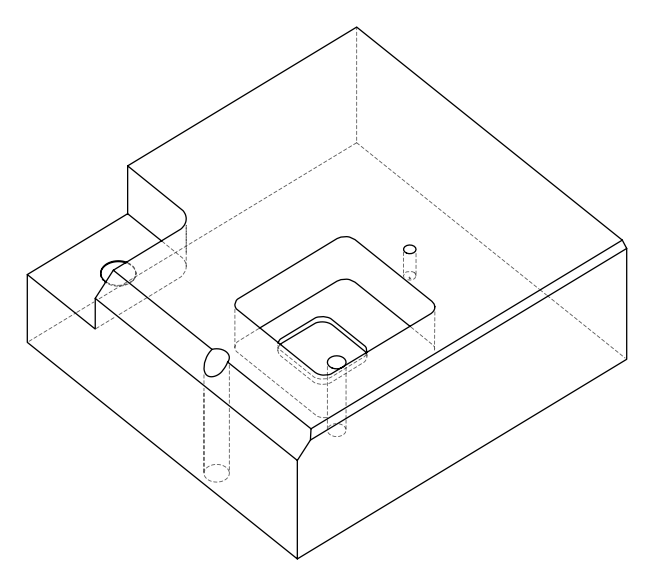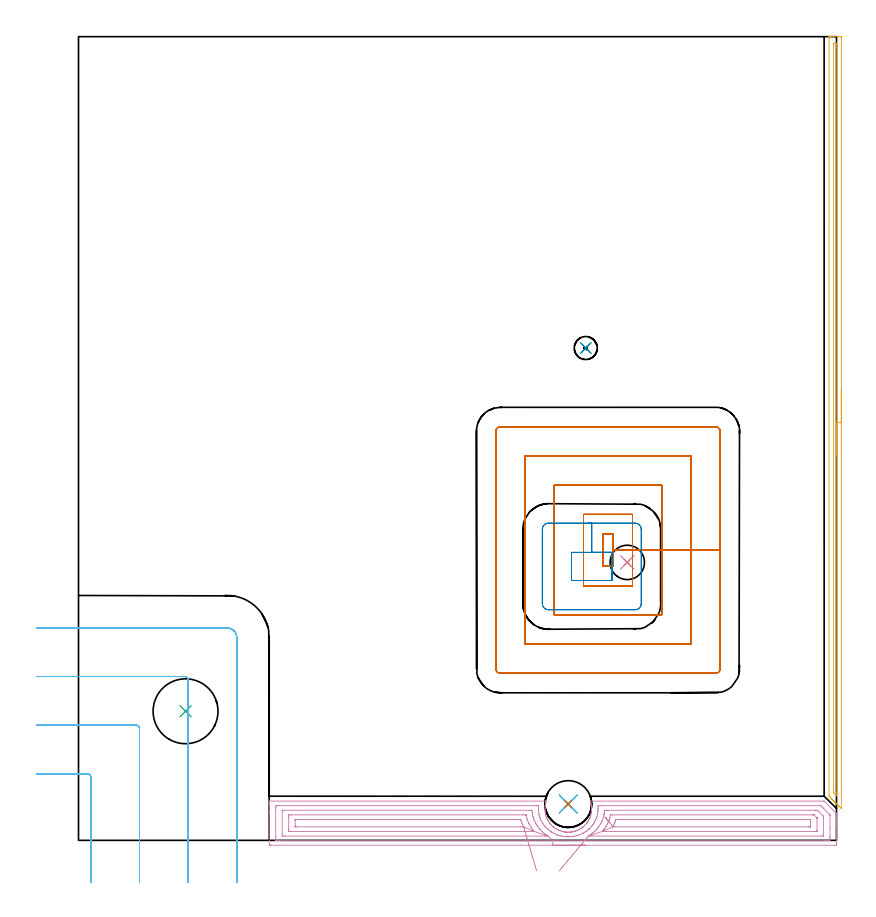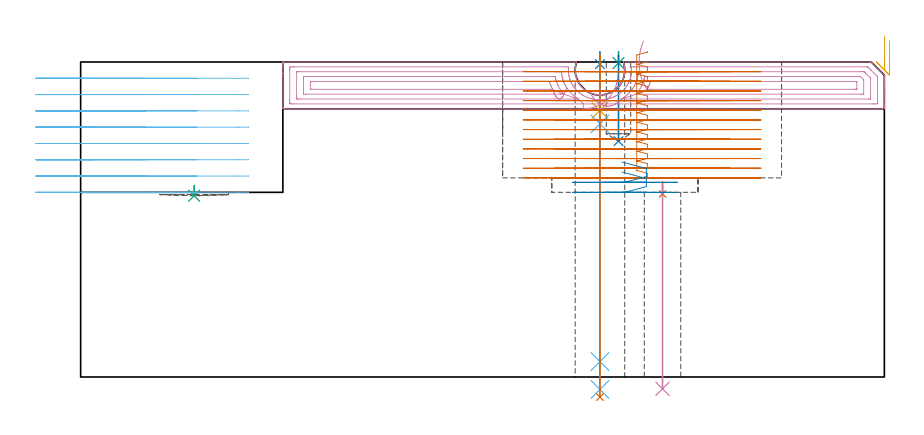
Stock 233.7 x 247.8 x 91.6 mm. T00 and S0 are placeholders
(PLAN: 14 operations, 9 tool changes, 40.3 min)
(1 SPOT_DRILL | STEP1HOLE | NXT0321_9005460120000 | 0.04 min | 4177 mm3)
(2 SPOT_DRILL_1 | STEP1HOLE_1 | NXT0321_9005460120000 | 0.03 min | 2 mm3)
(3 SPOT_DRILL_2 | STEP1POCKET | NXT0321_9005460120000 | 0.03 min | 0 mm3)
(4 DRILL_THROUGH_HOLE_INTO_CENTER | STEP1HOLE | NXT0301_077 | 0.25 min | 4796 mm3)
(5 DRILL_BLIND_HOLE_INTO_CENTER | STEP1HOLE_1 | UGT0301_209 | 0.07 min | 844 mm3)
(6 GUN_DRILL_THROUGH_HOLE | STEP1HOLE_1 | UGT0307_006 | 0.47 min | 5033 mm3)
(7 DRILL_TO_ENLARGE_THROUGH_HOLE | STEP1HOLE_1 | UGT0301_276 | 0.4 min | 9024 mm3)
(8 DRILL_BLIND_HOLE_INTO_CENTER_1 | STEP1POCKET | UGT0301_191 | 0.1 min | 850 mm3)
(9 INDEXABLE_INSERT_DRILL_BLIND_HOLE_FROM_SOLID | STEP1POCKET_1 | NXT0302_011 | 0.02 min | 12139 mm3)
(10 AREA_MILL | FG_CHAMFER_SURFACE | UGT0205_001 | 7.23 min | 16333 mm3)
(11 AREA_MILL_1 | FG_CHAMFER_SURFACE_1 | UGT0205_001 | 3.93 min | 1704 mm3)
(12 MILL_CORNER_NOTCH_RECTANGULAR | CORNER_NOTCH_RECTANGULAR | UGT0201_094 | Follow Part, ap 5, ae 75% | 6.86 min | 154343 mm3)
(13 MILL_RECTANGULAR_POCKET | POCKET_RECTANGULAR_STRAIGHT | NXT0201_011 | Follow Part, ap 3, ae 75% | 20 min | 235144 mm3)
(14 MILL_RECTANGULAR_POCKET_1 | POCKET_RECTANGULAR_STRAIGHT_1 | NXT0201_011 | Follow Part, ap 3, ae 75% | 0.85 min | 6248 mm3)
(TOOL NXT0321_9005460120000 | NC Spot Drill, 142deg, 12mm, Carbide, Uncoated | D12 PA142 FL30 Z2)
(TOOL NXT0301_077 | Carbide Drill 10.6mm [860.1-1060-053A1-MM 2214] | D10.6 PA140 FL71 Z2)
(TOOL UGT0301_209 | Twist Drill 9.4 mm | D9.4 PA118 FL78 Z2)
(TOOL UGT0307_006 | Gun Drill 9 mm | D9 PA130 FL24 Z1)
(TOOL UGT0301_276 | Twist Drill 14.4 mm | D14.4 PA118 FL114 Z2)
(TOOL UGT0301_191 | Twist Drill 7.1 mm | D7.1 PA118 FL66 Z2)
(TOOL NXT0302_011 | Index. Insert Drill 20mm [880-D2000L25-05] | D20 PA176 FL100 Z2)
(TOOL UGT0205_001 | Chamfer Mill 20 x 3 x 45 deg. | D20 FL50 Z2)
(TOOL UGT0201_094 | End mill 20 mm | D20 FL38 Z4)
(TOOL NXT0201_011 | ENDMILL 12mm [2P460-1200-NA 1630] | D12 FL38 Z6)
(OP 1 SPOT_DRILL)
G17 G21 G94 G90
T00 M6
G54
G17 G0 G90 X169.2 Y85.7 S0 M3
G43 Z101.6 H0
G94 G81 G98 Z53.235 F250. R56.7
G80
M5
M2
(OP 2 SPOT_DRILL_1)
G17 G21 G94 G90
T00 M6
G54
G17 G0 G90 X151. Y11.2 S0 M3
G43 Z101.6 H0
G94 G81 G98 Z90.98 F250. R94.6
G80
M5
M2
(OP 3 SPOT_DRILL_2)
G17 G21 G94 G90
T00 M6
G54
G17 G0 G90 X156.4 Y151.8 S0 M3
G43 Z101.6 H0
G94 G81 G98 Z91.294 F250. R94.6
G80
M5
M2
(OP 4 DRILL_THROUGH_HOLE_INTO_CENTER)
G17 G21 G94 G90
T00 M6
G54
G17 G0 G90 X169.2 Y85.7 S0 M3
G43 Z101.6 H1
G94 G73 G98 Z-3.429 F250. Q9.522 R55.7
G80
M5
M2
(OP 5 DRILL_BLIND_HOLE_INTO_CENTER)
G17 G21 G94 G90
T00 M6
G54
G17 G0 G90 X151. Y11.2 S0 M3
G43 Z101.6 H0
G94 G81 G98 Z77.5 F250. R93.6
G80
M5
M2
(OP 6 GUN_DRILL_THROUGH_HOLE)
G17 G21 G94 G90
T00 M6
G54
G17 G0 G90 X151. Y11.2 M8
G43 Z101.6 H0
Z89.384
S716 M3
G94 G1 Z73.605 F125. M26
G4 X.084
Z4.5 F250.
G4 X.084
Z-3.598 F125.
G4 X.084
M5
M9
G0 Z89.384
Z101.6
M2
(OP 7 DRILL_TO_ENLARGE_THROUGH_HOLE)
G17 G21 G94 G90
T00 M6
G54
G17 G0 G90 X151. Y11.2 S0 M3
G43 Z101.6 H0
G94 G73 G98 Z-5.826 F250. Q13.918 R93.6
G80
M5
M2
(OP 8 DRILL_BLIND_HOLE_INTO_CENTER_1)
G17 G21 G94 G90
T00 M6
G54
G17 G0 G90 X156.4 Y151.8 S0 M3
G43 Z101.6 H0
G94 G81 G98 Z68.6 F250. R93.6
G80
M5
M2
(OP 9 INDEXABLE_INSERT_DRILL_BLIND_HOLE_FROM_SOLID)
G17 G21 G94 G90
T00 M6
G54
G17 G0 G90 X33. Y39.8 S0 M3
G43 Z101.6 H1
G94 G81 G98 Z52.7 F250. R55.7
G80
M5
M2
(OP 10 AREA_MILL)
G17 G21 G94 G90
T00 M6
G54
G17 G0 G90 X156.25 Y-1.5 S1061 M3
G43 Z101.6 H0
Z88.
G94 G1 X156.212 Z87.128 F250.
X156.098 Z86.264
X155.909 Z85.412
X155.647 Z84.58
X155.313 Z83.774
X154.91 Z83.
X154.441 Z82.264
X153.91 Z81.572
X153.321 Z80.929
X152.678 Z80.34
X151.986 Z79.808
X151.25 Z79.34
X150.476 Z78.937
X149.67 Z78.603
X148.838 Z78.341
X147.986 Z78.152
X147.122 Z78.038
X146.25 Z78.
X59.384
X59.061 Y-1.496 Z78.002
X58.81 Y-1.491 Z78.006
X58.8 Y-1.236 Z78.261
Y7.97 Z87.464
Y8.583 Z88.08
Y8.86 Z88.357
Y10.64 Z90.135
Y11.194 Z90.693
Y11.53 Z91.029
Y11.745 Z91.244
X58.807 Y12.063 Z91.554
X58.81 Y12.097 Z91.588
X58.939 Y12.1 Z91.6
X144.023
X144.199 Y12.097 Z91.589
X144.183 Y12.01 Z91.51
X144.126 Y11.826 Z91.326
X143.974 Y11.226 Z90.726
X143.89 Y10.784 Z90.284
X143.837 Y10.341 Z89.841
X143.812 Y9.898 Z89.398
X143.813 Y9.456 Z88.956
X143.841 Y9.012 Z88.512
X143.897 Y8.57 Z88.07
X143.983 Y8.126 Z87.626
X144.02 Y7.984 Z87.484
X144.097 Y7.686 Z87.185
X144.243 Y7.241 Z86.739
X144.306 Y7.08 Z86.577
X144.413 Y6.801 Z86.299
X144.462 Y6.691 Z86.188
X144.663 Y6.3 Z85.799
X144.708 Y6.223 Z85.721
X144.774 Y6.107 Z85.606
X144.884 Y5.915 Z85.414
X145.112 Y5.57 Z85.069
X145.173 Y5.486 Z84.986
X145.356 Y5.234 Z84.733
X145.527 Y5.031 Z84.528
X145.879 Y4.654 Z84.152
X146.25 Y4.295 Z83.792
X146.425 Y4.145 Z83.644
X146.597 Y4.014 Z83.514
X146.778 Y3.877 Z83.376
X146.866 Y3.817 Z83.316
X147.144 Y3.626 Z83.124
X147.462 Y3.436 Z82.936
X147.614 Y3.353 Z82.853
X147.787 Y3.26 Z82.759
X148.038 Y3.144 Z82.64
X148.324 Y3.029 Z82.526
X148.482 Y2.967 Z82.461
X148.932 Y2.814 Z82.31
X149.378 Y2.697 Z82.191
X149.514 Y2.669 Z82.165
X149.703 Y2.629 Z82.128
X149.814 Y2.609 Z82.104
X149.826 Y2.606 Z82.102
X150.011 Y2.581 Z82.078
X150.259 Y2.549 Z82.043
X150.273 Y2.547 Z82.041
X150.434 Y2.537 Z82.029
X150.72 Y2.516 Z82.009
X150.876 Z82.006
X151.167 Y2.514 Z82.004
X151.217 Y2.517 Z82.006
X151.372 Y2.523 Z82.019
X151.454 Y2.527 Z82.024
X151.614 Y2.535 Z82.034
X151.747 Y2.551 Z82.049
X152.007 Y2.583 Z82.077
X152.041 Y2.586 Z82.083
X152.062 Y2.588 Z82.086
X152.173 Y2.608 Z82.106
X152.298 Y2.63 Z82.129
X152.508 Y2.669 Z82.165
X152.957 Y2.783 Z82.278
X153.245 Y2.872 Z82.371
X153.402 Y2.922 Z82.421
X153.823 Y3.087 Z82.585
X154.215 Y3.26 Z82.758
X154.268 Y3.288 Z82.785
X154.296 Y3.303 Z82.8
X154.748 Y3.566 Z83.064
X155.135 Y3.817 Z83.315
X155.19 Y3.853 Z83.352
X155.526 Y4.113 Z83.611
X155.568 Y4.145 Z83.643
X156.084 Y4.61 Z84.109
X156.308 Y4.855 Z84.352
X156.469 Y5.03 Z84.529
X156.685 Y5.3 Z84.796
X156.733 Y5.358 Z84.855
X156.793 Y5.439 Z84.938
X156.928 Y5.624 Z85.123
X156.979 Y5.694 Z85.191
X157.01 Y5.745 Z85.241
X157.09 Y5.87 Z85.37
X157.118 Y5.915 Z85.414
X157.189 Y6.042 Z85.541
X157.271 Y6.19 Z85.685
X157.363 Y6.354 Z85.851
X157.387 Y6.401 Z85.899
X157.582 Y6.801 Z86.298
X157.696 Y7.08 Z86.576
X157.736 Y7.179 Z86.676
X157.832 Y7.446 Z86.946
X157.873 Y7.56 Z87.06
X157.908 Y7.685 Z87.185
X158.017 Y8.126 Z87.626
X158.103 Y8.57 Z88.07
X158.159 Y9.012 Z88.512
X158.187 Y9.456 Z88.956
X158.188 Y9.898 Z89.398
X158.163 Y10.341 Z89.841
X158.11 Y10.784 Z90.284
X158.032 Y11.226 Z90.726
X157.981 Y11.447 Z90.947
X157.922 Y11.669 Z91.169
X157.857 Y11.89 Z91.39
X157.832 Y11.967 Z91.467
X157.809 Y12.04 Z91.54
X157.799 Y12.091 Z91.587
Y12.095 Z91.591
X157.832 Y12.1 Z91.6
X229.552
X229.895 Y12.098 Z91.587
X230.142 Y11.858 Z91.358
X233.413 Y8.587 Z88.086
X233.584 Y8.415 Z87.912
X233.69 Y8.306 Z87.802
X233.7 Y7.984 Z87.484
Y7.08 Z86.579
Y6.744 Z86.243
Y6.19 Z85.686
Y5.913 Z85.41
Y5.3 Z84.797
Y5.023 Z84.52
Y4.41 Z83.904
Y-0.623 Z78.874
X233.698 Y-0.93 Z78.567
X233.693 Y-1.491 Z78.006
X233.68 Y-1.493 Z78.004
X233.116 Y-1.5 Z78.
X146.25
Y-0.086 Z79.414
X62.057
X61.209 Y-0.082 Z79.418
X61.166 Y-0.079 Z79.421
X60.81 Y-0.04 Z79.46
X60.803 Y0.323 Z79.823
X60.801 Y0.85 Z80.35
X60.8 Y1.216 Z80.716
X60.801 Y9.75 Z89.25
X60.802 Y10.113 Z89.613
X60.81 Y10.64 Z90.14
X61.126 Y10.68 Z90.18
X61.166 Y10.682 Z90.182
X62.011 Y10.686 Z90.186
X62.057
X140.459
X141.306 Y10.683 Z90.183
X141.35 Y10.681 Z90.181
X141.856 Y10.64 Z90.14
X141.832 Y10.158 Z89.658
X141.822 Y9.75 Z89.25
X141.833 Y9.268 Z88.768
X141.862 Y8.86 Z88.36
X141.945 Y8.265 Z87.765
X142.005 Y7.97 Z87.47
X142.241 Y7.086 Z86.586
X142.244 Y7.077 Z86.577
X142.452 Y6.536 Z86.036
X142.601 Y6.19 Z85.69
X143.009 Y5.422 Z84.922
X143.086 Y5.3 Z84.8
X143.132 Y5.228 Z84.728
X143.473 Y4.746 Z84.246
X143.733 Y4.41 Z83.91
X144.023 Y4.087 Z83.587
X144.584 Y3.52 Z83.02
X144.914 Y3.229 Z82.729
X145.255 Y2.968 Z82.468
X145.724 Y2.63 Z82.13
X145.772 Y2.598 Z82.098
X145.805 Y2.576 Z82.076
X145.941 Y2.493 Z81.993
X146.695 Y2.083 Z81.583
X146.834 Y2.018 Z81.518
X147.485 Y1.74 Z81.24
X147.586 Y1.702 Z81.202
X147.647 Y1.68 Z81.18
X148.15 Y1.518 Z81.018
X148.477 Y1.43 Z80.93
X148.888 Y1.33 Z80.83
X149.368 Y1.235 Z80.735
X149.548 Y1.209 Z80.709
X150.114 Y1.141 Z80.641
X150.259 Y1.129 Z80.629
X150.579 Y1.109 Z80.609
X150.897 Y1.103 Z80.603
X151.15 Y1.102 Z80.602
X151.76 Y1.131 Z80.631
X152.041 Y1.158 Z80.658
X152.558 Y1.224 Z80.724
X152.932 Y1.291 Z80.791
X153.507 Y1.425 Z80.925
X153.823 Y1.512 Z81.012
X153.996 Y1.567 Z81.067
X154.509 Y1.74 Z81.24
X154.714 Y1.818 Z81.318
X154.846 Y1.873 Z81.373
X155.327 Y2.093 Z81.593
X155.605 Y2.24 Z81.74
X155.851 Y2.384 Z81.884
X156.259 Y2.63 Z82.13
X156.403 Y2.723 Z82.223
X156.496 Y2.786 Z82.286
X156.915 Y3.101 Z82.601
X157.081 Y3.23 Z82.73
X157.387 Y3.492 Z82.992
X157.401 Y3.506 Z83.006
X157.417 Y3.52 Z83.02
X157.714 Y3.802 Z83.302
X157.85 Y3.948 Z83.448
X158.272 Y4.41 Z83.91
X158.278 Y4.417 Z83.917
X158.656 Y4.922 Z84.422
X158.909 Y5.3 Z84.8
X159.007 Y5.461 Z84.961
X159.169 Y5.739 Z85.239
X159.32 Y6.039 Z85.539
X159.39 Y6.19 Z85.69
X159.594 Y6.655 Z86.155
X159.754 Y7.08 Z86.58
X159.831 Y7.308 Z86.808
X160.002 Y7.97 Z87.47
X160.013 Y8.016 Z87.516
X160.059 Y8.25 Z87.75
X160.135 Y8.785 Z88.285
X160.141 Y8.86 Z88.36
X160.181 Y9.628 Z89.128
X160.179 Y9.75 Z89.25
X160.146 Y10.554 Z90.054
X160.144 Y10.64 Z90.14
X160.907 Y10.683 Z90.183
X160.95 Y10.684 Z90.184
X161.795 Y10.686 Z90.186
X228.707 Y10.685 Z90.185
X228.799 Y10.682 Z90.182
X228.856 Y10.679 Z90.179
X228.874 Y10.667 Z90.167
X228.906 Y10.64 Z90.14
X229.552 Y9.998 Z89.498
X229.801 Y9.75 Z89.25
X230.691 Y8.86 Z88.36
X231.334 Y8.215 Z87.715
X231.574 Y7.97 Z87.47
X231.654 Y7.884 Z87.384
X231.69 Y7.831 Z87.331
X231.693 Y7.787 Z87.287
X231.698 Y7.606 Z87.106
X231.7 Y4.044 Z83.544
Y1.375 Z80.875
X231.699 Y0.85 Z80.35
X231.698 Y0.487 Z79.987
X231.69 Y-0.04 Z79.46
X231.374 Y-0.08 Z79.42
X231.334 Y-0.082 Z79.418
X230.489 Y-0.086 Z79.414
X230.443
X146.25
X144.752 Y1.335 Z80.835
X144.592 Y1.331 Z80.831
X144.503 Y1.33 Z80.83
X144.023 Y1.329 Z80.829
X143.544 Y1.328 Z80.828
X63.839 Y1.329 Z80.829
X63.359 Y1.33 Z80.83
X62.948 Y1.333 Z80.833
X62.82 Y1.335 Z80.835
X62.808 Y1.593 Z81.093
X62.803 Y1.74 Z81.24
X62.8 Y1.887 Z81.387
X62.801 Y9.007 Z88.507
X62.804 Y9.155 Z88.655
X62.81 Y9.252 Z88.752
X62.815 Y9.266 Z88.766
X62.821 Y9.268 Z88.768
X62.845 Y9.27 Z88.77
X62.948 Y9.271 Z88.771
X63.427
X139.156
X139.568 Y9.269 Z88.769
X139.705 Y9.268 Z88.768
X139.806 Y9.265 Z88.765
X139.894 Y8.534 Z88.034
X139.986 Y7.97 Z87.47
X140.03 Y7.745 Z87.245
X140.108 Y7.43 Z86.93
X140.21 Y7.08 Z86.58
X140.269 Y6.882 Z86.382
X140.459 Y6.311 Z85.811
X140.505 Y6.19 Z85.69
X140.534 Y6.115 Z85.615
X140.785 Y5.589 Z85.089
X140.94 Y5.3 Z84.8
X141.086 Y5.036 Z84.536
X141.35 Y4.59 Z84.09
X141.473 Y4.41 Z83.91
X141.759 Y4.002 Z83.502
X142.16 Y3.52 Z83.02
X142.241 Y3.428 Z82.928
X143.03 Y2.63 Z82.13
X143.132 Y2.537 Z82.037
X143.691 Y2.071 Z81.571
X144.023 Y1.833 Z81.333
X144.156 Y1.74 Z81.24
X144.752 Y1.335 Z80.835
X140.459 Y2.75 Z82.25
X140.342 Y2.747 Z82.247
X139.568 Y2.743 Z82.243
X139.455
X65.507 Y2.744 Z82.244
X64.835 Y2.75 Z82.25
X64.81 Y2.758 Z82.258
X64.806 Y2.8 Z82.3
X64.803 Y2.893 Z82.393
X64.8 Y3.52 Z83.02
Y7.08 Z86.58
X64.801 Y7.49 Z86.99
X64.803 Y7.695 Z87.195
X64.807 Y7.797 Z87.297
X64.81 Y7.843 Z87.343
X64.848 Y7.851 Z87.351
X65.621 Y7.857 Z87.357
X65.734
X137.008
X137.786 Y7.855 Z87.355
X137.903 Y7.854 Z87.354
X137.961 Y7.85 Z87.35
X137.978 Y7.827 Z87.327
X137.984 Y7.816 Z87.316
X138. Y7.757 Z87.257
X138.176 Y7.08 Z86.58
X138.323 Y6.543 Z86.043
X138.451 Y6.19 Z85.69
X138.677 Y5.584 Z85.084
X138.809 Y5.3 Z84.8
X138.927 Y5.05 Z84.55
X139.289 Y4.41 Z83.91
X139.568 Y3.954 Z83.454
X139.873 Y3.52 Z83.02
X140.105 Y3.212 Z82.712
X140.459 Y2.764 Z82.264
Y2.75 Z82.25
X137.252 Y4.163 Z83.663
X137.232 Y4.162 Z83.662
X137.147 Y4.159 Z83.659
X136.895 Y4.157 Z83.657
X136.258
X67.149
X66.98 Y4.159 Z83.659
X66.846 Y4.162 Z83.662
X66.811 Y4.164 Z83.664
X66.808 Y4.176 Z83.676
X66.805 Y4.21 Z83.71
X66.802 Y4.41 Z83.91
X66.8 Y6.19 Z85.69
X66.801 Y6.34 Z85.84
X66.803 Y6.416 Z85.916
X66.806 Y6.433 Z85.933
X66.809 Y6.436 Z85.936
X66.824 Y6.439 Z85.939
X66.896 Y6.441 Z85.941
X67.149 Y6.443 Z85.943
X67.403
X135.367
X136.004 Y6.441 Z85.941
X136.257 Y6.438 Z85.938
X136.286 Y6.436 Z85.936
X136.301 Y6.424 Z85.924
X136.318 Y6.38 Z85.88
X136.346 Y6.304 Z85.804
X136.386 Y6.19 Z85.69
X136.599 Y5.596 Z85.096
X136.721 Y5.3 Z84.8
X136.895 Y4.887 Z84.387
X137.136 Y4.41 Z83.91
X137.217 Y4.246 Z83.746
X137.246 Y4.184 Z83.684
X137.252 Y4.163 Z83.663
X137.437 Y3.534 Z83.087
X137.635 Y2.86 Z82.57
X137.845 Y2.145 Z82.117
X138.065 Y1.395 Z81.73
X138.294 Y0.615 Z81.413
X138.53 Y-0.189 Z81.168
X138.772 Y-1.009 Z80.997
X139.016 Y-1.841 Z80.901
X139.262 Y-2.678 Z80.881
X139.507 Y-3.513 Z80.937
X139.75 Y-4.341 Z81.069
X139.989 Y-5.154 Z81.275
X140.222 Y-5.947 Z81.555
X140.447 Y-6.713 Z81.905
X140.663 Y-7.448 Z82.324
X140.868 Y-8.144 Z82.808
X141.06 Y-8.797 Z83.353
X141.238 Y-9.403 Z83.956
G0 X148.215 Y-9.424 Z82.679
G1 X148.575 Y-8.994 Z82.011
X148.971 Y-8.521 Z81.394
X149.399 Y-8.008 Z80.833
X149.858 Y-7.46 Z80.332
X150.342 Y-6.881 Z79.896
X150.85 Y-6.274 Z79.527
X151.376 Y-5.645 Z79.229
X151.916 Y-4.999 Z79.003
X152.467 Y-4.34 Z78.851
X153.025 Y-3.673 Z78.775
X153.584 Y-3.004
X154.142 Y-2.338 Z78.851
X154.693 Y-1.678 Z79.002
X155.234 Y-1.032 Z79.228
X155.76 Y-0.403 Z79.526
X156.267 Y0.203 Z79.895
X156.752 Y0.783 Z80.331
X157.21 Y1.331 Z80.831
X157.213 Y1.335 Z80.835
X157.246 Y1.357 Z80.857
X157.329 Y1.41 Z80.91
X157.387 Y1.446 Z80.946
X157.566 Y1.561 Z81.061
X157.838 Y1.74 Z81.24
X158.095 Y1.923 Z81.423
X158.278 Y2.057 Z81.557
X158.599 Y2.309 Z81.809
X158.968 Y2.63 Z82.13
X159.074 Y2.725 Z82.225
X159.169 Y2.814 Z82.314
X159.52 Y3.17 Z82.67
X159.838 Y3.52 Z83.02
X159.942 Y3.638 Z83.138
X160.059 Y3.779 Z83.279
X160.33 Y4.14 Z83.64
X160.525 Y4.41 Z83.91
X160.696 Y4.664 Z84.164
X160.95 Y5.079 Z84.579
X161.029 Y5.222 Z84.722
X161.069 Y5.3 Z84.8
X161.321 Y5.819 Z85.319
X161.485 Y6.19 Z85.69
X161.804 Y7.043 Z86.543
X161.841 Y7.187 Z86.687
X161.99 Y7.822 Z87.322
X162.019 Y7.97 Z87.47
X162.056 Y8.184 Z87.684
X162.139 Y8.86 Z88.36
X162.174 Y9.143 Z88.643
X162.192 Y9.265 Z88.765
X162.324 Y9.267 Z88.767
X162.732 Y9.27 Z88.77
X163.211 Y9.271 Z88.771
X226.879
X227.36 Y9.27 Z88.77
X227.77 Y9.266 Z88.766
X227.824 Y9.264 Z88.764
X227.883 Y9.21 Z88.71
X228.003 Y9.094 Z88.594
X228.24 Y8.86 Z88.36
X229.552 Y7.547 Z87.047
X229.663 Y7.429 Z86.929
X229.689 Y7.4 Z86.9
X229.694 Y7.326 Z86.826
X229.697 Y7.228 Z86.728
X229.699 Y7.08 Z86.58
X229.7 Y6.932 Z86.432
Y1.593 Z81.093
X229.696 Y1.445 Z80.945
X229.69 Y1.347 Z80.847
X229.685 Y1.334 Z80.834
X229.679 Y1.332 Z80.832
X229.655 Y1.33 Z80.83
X229.552 Y1.329 Z80.829
X229.073 Y1.328 Z80.828
X157.291 Y1.329 Z80.829
X157.232
X157.211 Y1.331 Z80.831
X157.21
X161.534 Y2.753 Z82.253
X161.543 Y2.766 Z82.266
X161.615 Y2.856 Z82.356
X161.737 Y3.004 Z82.504
X161.841 Y3.133 Z82.633
X162.008 Y3.353 Z82.853
X162.13 Y3.52 Z83.02
X162.379 Y3.873 Z83.373
X162.724 Y4.41 Z83.91
X162.732 Y4.424 Z83.924
X163.033 Y4.999 Z84.499
X163.183 Y5.3 Z84.8
X163.32 Y5.602 Z85.102
X163.558 Y6.19 Z85.69
X163.576 Y6.237 Z85.737
X163.623 Y6.365 Z85.865
X163.793 Y6.91 Z86.41
X163.839 Y7.08 Z86.58
X163.974 Y7.619 Z87.119
X164.011 Y7.76 Z87.26
X164.036 Y7.85 Z87.35
X164.627 Y7.857 Z87.357
X226.101
X226.49 Y7.855 Z87.355
X226.684 Y7.853 Z87.353
X226.777 Y7.85 Z87.35
X226.879 Y7.761 Z87.261
X227.567 Y7.08 Z86.58
X227.664 Y6.978 Z86.478
X227.69 Y6.949 Z86.449
X227.693 Y6.926 Z86.426
X227.697 Y6.875 Z86.375
X227.699 Y6.67 Z86.17
Y3.11 Z82.61
X227.697 Y2.905 Z82.405
X227.693 Y2.803 Z82.303
X227.69 Y2.757 Z82.257
X227.652 Y2.749 Z82.249
X226.879 Y2.743 Z82.243
X226.766
X161.841
X161.727 Y2.745 Z82.245
X161.58 Y2.75 Z82.25
X161.534 Y2.753 Z82.253
X164.75 Y4.175 Z83.675
X165.041 Y4.773 Z84.273
X165.281 Y5.3 Z84.8
X165.319 Y5.386 Z84.886
X165.405 Y5.603 Z85.103
X165.563 Y6.032 Z85.532
X165.69 Y6.392 Z85.892
X165.703 Y6.422 Z85.922
X165.71 Y6.434 Z85.934
X165.74 Y6.436 Z85.936
X165.874 Y6.44 Z85.94
X166.043 Y6.442 Z85.942
X225.351 Y6.443 Z85.943
X225.52 Y6.441 Z85.941
X225.654 Y6.438 Z85.938
X225.689 Y6.436 Z85.936
X225.692 Y6.424 Z85.924
X225.695 Y6.39 Z85.89
X225.698 Y6.19 Z85.69
X225.7 Y4.41 Z83.91
X225.699 Y4.26 Z83.76
X225.697 Y4.184 Z83.684
X225.694 Y4.167 Z83.667
X225.691 Y4.164 Z83.664
X225.676 Y4.161 Z83.661
X225.604 Y4.159 Z83.659
X225.351 Y4.157 Z83.657
X225.097
X165.405
X164.764 Y4.161 Z83.661
X164.759 Y4.163 Z83.663
X164.75 Y4.175 Z83.675
X164.341 Y4.695 Z84.243
X163.964 Y5.174 Z84.867
X163.623 Y5.609 Z85.542
X163.318 Y5.995 Z86.263
X163.054 Y6.331 Z87.023
X162.832 Y6.614 Z87.818
X162.654 Y6.841 Z88.641
X162.52 Y7.011 Z89.487
X162.433 Y7.122 Z90.347
X162.392 Y7.173 Z91.217
X162.399 Y7.165 Z92.09
X162.452 Y7.098 Z92.958
X162.552 Y6.971 Z93.815
X162.698 Y6.785 Z94.655
X162.888 Y6.543 Z95.471
X163.121 Y6.246 Z96.257
X163.396 Y5.896 Z97.008
X163.711 Y5.496 Z97.716
G0 Z101.6
M5
M2
(OP 11 AREA_MILL_1)
G17 G21 G94 G90
T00 M6
G54
G17 G0 G90 X235.2 Y138.8 S1061 M3
G43 Z101.6 H0
Z97.8
G94 G1 Y138.762 Z96.929 F250.
Y138.648 Z96.064
Y138.459 Z95.212
Y138.197 Z94.38
Y137.863 Z93.574
Y137.46 Z92.8
Y136.992 Z92.064
Y136.461 Z91.372
Y135.871 Z90.729
Y135.228 Z90.14
Y134.536 Z89.609
Y133.8 Z89.14
Y133.026 Z88.737
Y132.22 Z88.403
Y131.388 Z88.141
Y130.537 Z87.952
Y129.672 Z87.838
Y128.8 Z87.8
Y10.041
X235.194 Y9.824 Z87.804
X235.193 Y9.818 Z87.805
X235.175 Y9.824 Z87.823
X234.793 Y10.207 Z88.207
X234.634 Y10.364 Z88.362
X234.58 Y10.419 Z88.419
X234.393 Y10.607 Z88.606
X234.338 Y10.661 Z88.659
X234.282 Y10.717 Z88.717
X234.098 Y10.902 Z88.901
X234.041 Y10.957 Z88.955
X233.985 Y11.015 Z89.014
X233.802 Y11.197 Z89.197
X233.745 Y11.254 Z89.252
X233.687 Y11.313 Z89.312
X233.507 Y11.492 Z89.492
X233.448 Y11.55 Z89.548
X233.389 Y11.611 Z89.61
X233.212 Y11.788 Z89.787
X233.152 Y11.847 Z89.845
X233.091 Y11.908 Z89.908
X232.917 Y12.083 Z90.082
X232.855 Y12.143 Z90.141
X232.793 Y12.206 Z90.206
X232.621 Y12.378 Z90.378
X232.559 Y12.44 Z90.438
X232.495 Y12.504 Z90.504
X232.326 Y12.674 Z90.673
X232.262 Y12.736 Z90.734
X232.198 Y12.802 Z90.801
X232.031 Y12.969 Z90.968
X231.966 Y13.033 Z91.031
X231.506 Y13.494 Z91.491
X231.406 Y13.597 Z91.591
X231.4 Y13.993 Z91.6
Y247.627
X231.403 Y247.79 Z91.588
X231.445 Y247.793 Z91.547
X231.837 Y247.8 Z91.163
X232.168 Z90.832
X232.855 Z90.14
X234.088 Z88.909
X234.634 Y247.797 Z88.36
X235.191 Y247.792 Z87.805
X235.193 Y247.742 Z87.803
X235.199 Y247.181 Z87.801
X235.2 Y246.613 Z87.8
Y128.8
X233.786 Z89.214
Y14.846
X233.782 Y13.993 Z89.218
X233.78 Y13.958 Z89.221
X233.745 Y13.717 Z89.255
X233.463 Y13.993 Z89.537
X232.855 Y14.607 Z90.145
X232.82 Y14.887 Z90.18
X232.818 Y14.924 Z90.182
X232.814 Y15.78 Z90.186
Y15.821
Y244.542
X232.817 Y245.394 Z90.183
X232.819 Y245.431 Z90.181
X232.855 Y245.79 Z90.145
X233.346 Y245.795 Z89.654
X233.745 Y245.79 Z89.255
X233.781 Y245.394 Z89.219
X233.783 Y245.355 Z89.217
X233.786 Y244.5 Z89.214
Y128.8
Y127.929 Z89.252
Y127.064 Z89.366
Y126.212 Z89.555
Y125.38 Z89.817
Y124.574 Z90.151
Y123.8 Z90.554
Y123.064 Z91.023
Y122.372 Z91.554
Y121.729 Z92.143
Y121.14 Z92.786
Y120.609 Z93.479
Y120.14 Z94.214
Y119.737 Z94.988
Y119.403 Z95.794
Y119.141 Z96.626
Y118.952 Z97.478
Y118.838 Z98.343
Y118.8 Z99.214
G0 Z101.6
M5
M2
(OP 12 MILL_CORNER_NOTCH_RECTANGULAR)
G17 G21 G94 G90
T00 M6
G54
G17 G0 G90 X3.8 Y-13. S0 M3
G43 Z101.6 H0
Z86.862
G94 G1 Y-10. F250.
Y19.505 F500.
G3 X2.805 Y20.5 R1.
G1 X-10.
X-13. F250.
G0 Z101.6
X18.8 Y-13.
Z86.862
G1 Y-10.
Y34.504 F500.
G3 X17.804 Y35.5 R1.
G1 X-10.
X-13. F250.
G0 Z101.6
X33.8 Y-13.
Z86.862
G1 Y-10.
Y49.504 F500.
G3 X32.804 Y50.5 R1.
G1 X-10.
X-13. F250.
G0 Z101.6
X48.8 Y-13.
Z86.862
G1 Y-10.
Y62.5 F500.
G3 X45.8 Y65.5 R3.
G1 X-10.
X-13. F250.
G0 Z101.6
X3.8 Y-13.
Z82.125
G1 Y-10.
Y19.505 F500.
G3 X2.805 Y20.5 R1.
G1 X-10.
X-13. F250.
G0 Z101.6
X18.8 Y-13.
Z82.125
G1 Y-10.
Y34.504 F500.
G3 X17.804 Y35.5 R1.
G1 X-10.
X-13. F250.
G0 Z101.6
X33.8 Y-13.
Z82.125
G1 Y-10.
Y49.504 F500.
G3 X32.804 Y50.5 R1.
G1 X-10.
X-13. F250.
G0 Z101.6
X48.8 Y-13.
Z82.125
G1 Y-10.
Y62.5 F500.
G3 X45.8 Y65.5 R3.
G1 X-10.
X-13. F250.
G0 Z101.6
X3.8 Y-13.
Z77.387
G1 Y-10.
Y19.505 F500.
G3 X2.805 Y20.5 R1.
G1 X-10.
X-13. F250.
G0 Z101.6
X18.8 Y-13.
Z77.387
G1 Y-10.
Y34.504 F500.
G3 X17.804 Y35.5 R1.
G1 X-10.
X-13. F250.
G0 Z101.6
X33.8 Y-13.
Z77.387
G1 Y-10.
Y49.504 F500.
G3 X32.804 Y50.5 R1.
G1 X-10.
X-13. F250.
G0 Z101.6
X48.8 Y-13.
Z77.387
G1 Y-10.
Y62.5 F500.
G3 X45.8 Y65.5 R3.
G1 X-10.
X-13. F250.
G0 Z101.6
X3.8 Y-13.
Z72.65
G1 Y-10.
Y19.505 F500.
G3 X2.805 Y20.5 R1.
G1 X-10.
X-13. F250.
G0 Z101.6
X18.8 Y-13.
Z72.65
G1 Y-10.
Y34.504 F500.
G3 X17.804 Y35.5 R1.
G1 X-10.
X-13. F250.
G0 Z101.6
X33.8 Y-13.
Z72.65
G1 Y-10.
Y49.504 F500.
G3 X32.804 Y50.5 R1.
G1 X-10.
X-13. F250.
G0 Z101.6
X48.8 Y-13.
Z72.65
G1 Y-10.
Y62.5 F500.
G3 X45.8 Y65.5 R3.
G1 X-10.
X-13. F250.
G0 Z101.6
X3.8 Y-13.
Z67.912
G1 Y-10.
Y19.505 F500.
G3 X2.805 Y20.5 R1.
G1 X-10.
X-13. F250.
G0 Z101.6
X18.8 Y-13.
Z67.912
G1 Y-10.
Y34.504 F500.
G3 X17.804 Y35.5 R1.
G1 X-10.
X-13. F250.
G0 Z101.6
X33.8 Y-13.
Z67.912
G1 Y-10.
Y49.504 F500.
G3 X32.804 Y50.5 R1.
G1 X-10.
X-13. F250.
G0 Z101.6
X48.8 Y-13.
Z67.912
G1 Y-10.
Y62.5 F500.
G3 X45.8 Y65.5 R3.
G1 X-10.
X-13. F250.
G0 Z101.6
X3.8 Y-13.
Z63.175
G1 Y-10.
Y19.505 F500.
G3 X2.805 Y20.5 R1.
G1 X-10.
X-13. F250.
G0 Z101.6
X18.8 Y-13.
Z63.175
G1 Y-10.
Y34.504 F500.
G3 X17.804 Y35.5 R1.
G1 X-10.
X-13. F250.
G0 Z101.6
X33.8 Y-13.
Z63.175
G1 Y-10.
Y49.504 F500.
G3 X32.804 Y50.5 R1.
G1 X-10.
X-13. F250.
G0 Z101.6
X48.8 Y-13.
Z63.175
G1 Y-10.
Y62.5 F500.
G3 X45.8 Y65.5 R3.
G1 X-10.
X-13. F250.
G0 Z101.6
X3.8 Y-13.
Z58.437
G1 Y-10.
Y19.505 F500.
G3 X2.805 Y20.5 R1.
G1 X-10.
X-13. F250.
G0 Z101.6
X18.8 Y-13.
Z58.437
G1 Y-10.
Y34.504 F500.
G3 X17.804 Y35.5 R1.
G1 X-10.
X-13. F250.
G0 Z101.6
X33.8 Y-13.
Z58.437
G1 Y-10.
Y49.504 F500.
G3 X32.804 Y50.5 R1.
G1 X-10.
X-13. F250.
G0 Z101.6
X48.8 Y-13.
Z58.437
G1 Y-10.
Y62.5 F500.
G3 X45.8 Y65.5 R3.
G1 X-10.
X-13. F250.
G0 Z101.6
X3.8 Y-13.
Z53.7
G1 Y-10.
Y19.505 F500.
G3 X2.805 Y20.5 R1.
G1 X-10.
X-13. F250.
G0 Z101.6
X18.8 Y-13.
Z53.7
G1 Y-10.
Y34.504 F500.
G3 X17.804 Y35.5 R1.
G1 X-10.
X-13. F250.
G0 Z101.6
X33.8 Y-13.
Z53.7
G1 Y-10.
Y49.504 F500.
G3 X32.804 Y50.5 R1.
G1 X-10.
X-13. F250.
G0 Z101.6
X48.8 Y-13.
Z53.7
G1 Y-10.
Y62.5 F500.
G3 X45.8 Y65.5 R3.
G1 X-10.
X-13. F250.
G0 Z101.6
M5
M2
(OP 13 MILL_RECTANGULAR_POCKET)
G17 G21 G94 G90
T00 M6
G54
G17 G0 G90 X164.8 Y94.023 S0 M3
G43 Z101.6 H1
Z94.6
G94 G1 Y94.5 Z94.472 F250.
X161.7 Z93.641
Y84.5 Z90.962
X164.8 Z90.131
Y89.5 Z88.792
Y94.5 F500.
X161.7
Y84.5
X164.8
Y89.5
X170.8
Y100.5
X155.7
Y78.5
X170.8
Y89.5
X179.8
Y109.5
X146.7
Y69.5
X179.8
Y89.5
X188.8
Y118.5
X137.7
Y60.5
X188.8
Y89.5
X197.8
Y126.1
G3 X196.4 Y127.5 R1.4
G1 X130.1
G3 X128.7 Y126.1 R1.4
G1 Y52.9
G3 X130.1 Y51.5 R1.4
G1 X196.4
G3 X197.8 Y52.9 R1.4
G1 Y89.5
Y90.5
G0 X164.8 Y94.023 Z91.792
G1 Y94.5 Z91.664 F250.
X161.7 Z90.833
Y84.5 Z88.154
X164.8 Z87.323
Y89.5 Z85.983
Y94.5 F500.
X161.7
Y84.5
X164.8
Y89.5
X170.8
Y100.5
X155.7
Y78.5
X170.8
Y89.5
X179.8
Y109.5
X146.7
Y69.5
X179.8
Y89.5
X188.8
Y118.5
X137.7
Y60.5
X188.8
Y89.5
X197.8
Y126.1
G3 X196.4 Y127.5 R1.4
G1 X130.1
G3 X128.7 Y126.1 R1.4
G1 Y52.9
G3 X130.1 Y51.5 R1.4
G1 X196.4
G3 X197.8 Y52.9 R1.4
G1 Y89.5
Y90.5
G0 X164.8 Y94.023 Z88.983
G1 Y94.5 Z88.855 F250.
X161.7 Z88.025
Y84.5 Z85.345
X164.8 Z84.515
Y89.5 Z83.175
Y94.5 F500.
X161.7
Y84.5
X164.8
Y89.5
X170.8
Y100.5
X155.7
Y78.5
X170.8
Y89.5
X179.8
Y109.5
X146.7
Y69.5
X179.8
Y89.5
X188.8
Y118.5
X137.7
Y60.5
X188.8
Y89.5
X197.8
Y126.1
G3 X196.4 Y127.5 R1.4
G1 X130.1
G3 X128.7 Y126.1 R1.4
G1 Y52.9
G3 X130.1 Y51.5 R1.4
G1 X196.4
G3 X197.8 Y52.9 R1.4
G1 Y89.5
Y90.5
G0 X164.8 Y94.023 Z86.175
G1 Y94.5 Z86.047 F250.
X161.7 Z85.216
Y84.5 Z82.537
X164.8 Z81.706
Y89.5 Z80.367
Y94.5 F500.
X161.7
Y84.5
X164.8
Y89.5
X170.8
Y100.5
X155.7
Y78.5
X170.8
Y89.5
X179.8
Y109.5
X146.7
Y69.5
X179.8
Y89.5
X188.8
Y118.5
X137.7
Y60.5
X188.8
Y89.5
X197.8
Y126.1
G3 X196.4 Y127.5 R1.4
G1 X130.1
G3 X128.7 Y126.1 R1.4
G1 Y52.9
G3 X130.1 Y51.5 R1.4
G1 X196.4
G3 X197.8 Y52.9 R1.4
G1 Y89.5
Y90.5
G0 X164.8 Y94.023 Z83.367
G1 Y94.5 Z83.239 F250.
X161.7 Z82.408
Y84.5 Z79.729
X164.8 Z78.898
Y89.5 Z77.558
Y94.5 F500.
X161.7
Y84.5
X164.8
Y89.5
X170.8
Y100.5
X155.7
Y78.5
X170.8
Y89.5
X179.8
Y109.5
X146.7
Y69.5
X179.8
Y89.5
X188.8
Y118.5
X137.7
Y60.5
X188.8
Y89.5
X197.8
Y126.1
G3 X196.4 Y127.5 R1.4
G1 X130.1
G3 X128.7 Y126.1 R1.4
G1 Y52.9
G3 X130.1 Y51.5 R1.4
G1 X196.4
G3 X197.8 Y52.9 R1.4
G1 Y89.5
Y90.5
G0 X164.8 Y94.023 Z80.558
G1 Y94.5 Z80.43 F250.
X161.7 Z79.6
Y84.5 Z76.92
X164.8 Z76.09
Y89.5 Z74.75
Y94.5 F500.
X161.7
Y84.5
X164.8
Y89.5
X170.8
Y100.5
X155.7
Y78.5
X170.8
Y89.5
X179.8
Y109.5
X146.7
Y69.5
X179.8
Y89.5
X188.8
Y118.5
X137.7
Y60.5
X188.8
Y89.5
X197.8
Y126.1
G3 X196.4 Y127.5 R1.4
G1 X130.1
G3 X128.7 Y126.1 R1.4
G1 Y52.9
G3 X130.1 Y51.5 R1.4
G1 X196.4
G3 X197.8 Y52.9 R1.4
G1 Y89.5
Y90.5
G0 X164.8 Y94.023 Z77.75
G1 Y94.5 Z77.622 F250.
X161.7 Z76.792
Y84.5 Z74.112
X164.8 Z73.281
Y89.5 Z71.942
Y94.5 F500.
X161.7
Y84.5
X164.8
Y89.5
X170.8
Y100.5
X155.7
Y78.5
X170.8
Y89.5
X179.8
Y109.5
X146.7
Y69.5
X179.8
Y89.5
X188.8
Y118.5
X137.7
Y60.5
X188.8
Y89.5
X197.8
Y126.1
G3 X196.4 Y127.5 R1.4
G1 X130.1
G3 X128.7 Y126.1 R1.4
G1 Y52.9
G3 X130.1 Y51.5 R1.4
G1 X196.4
G3 X197.8 Y52.9 R1.4
G1 Y89.5
Y90.5
G0 X164.8 Y94.023 Z74.942
G1 Y94.5 Z74.814 F250.
X161.7 Z73.983
Y84.5 Z71.304
X164.8 Z70.473
Y89.5 Z69.133
Y94.5 F500.
X161.7
Y84.5
X164.8
Y89.5
X170.8
Y100.5
X155.7
Y78.5
X170.8
Y89.5
X179.8
Y109.5
X146.7
Y69.5
X179.8
Y89.5
X188.8
Y118.5
X137.7
Y60.5
X188.8
Y89.5
X197.8
Y126.1
G3 X196.4 Y127.5 R1.4
G1 X130.1
G3 X128.7 Y126.1 R1.4
G1 Y52.9
G3 X130.1 Y51.5 R1.4
G1 X196.4
G3 X197.8 Y52.9 R1.4
G1 Y89.5
Y90.5
G0 X164.8 Y94.023 Z72.133
G1 Y94.5 Z72.005 F250.
X161.7 Z71.175
Y84.5 Z68.495
X164.8 Z67.665
Y89.5 Z66.325
Y94.5 F500.
X161.7
Y84.5
X164.8
Y89.5
X170.8
Y100.5
X155.7
Y78.5
X170.8
Y89.5
X179.8
Y109.5
X146.7
Y69.5
X179.8
Y89.5
X188.8
Y118.5
X137.7
Y60.5
X188.8
Y89.5
X197.8
Y126.1
G3 X196.4 Y127.5 R1.4
G1 X130.1
G3 X128.7 Y126.1 R1.4
G1 Y52.9
G3 X130.1 Y51.5 R1.4
G1 X196.4
G3 X197.8 Y52.9 R1.4
G1 Y89.5
Y90.5
G0 X164.8 Y94.023 Z69.325
G1 Y94.5 Z69.197 F250.
X161.7 Z68.367
Y84.5 Z65.687
X164.8 Z64.856
Y89.5 Z63.517
Y94.5 F500.
X161.7
Y84.5
X164.8
Y89.5
X170.8
Y100.5
X155.7
Y78.5
X170.8
Y89.5
X179.8
Y109.5
X146.7
Y69.5
X179.8
Y89.5
X188.8
Y118.5
X137.7
Y60.5
X188.8
Y89.5
X197.8
Y126.1
G3 X196.4 Y127.5 R1.4
G1 X130.1
G3 X128.7 Y126.1 R1.4
G1 Y52.9
G3 X130.1 Y51.5 R1.4
G1 X196.4
G3 X197.8 Y52.9 R1.4
G1 Y89.5
Y90.5
G0 X164.8 Y94.023 Z66.517
G1 Y94.5 Z66.389 F250.
X161.7 Z65.558
Y84.5 Z62.879
X164.8 Z62.048
Y89.5 Z60.708
Y94.5 F500.
X161.7
Y84.5
X164.8
Y89.5
X170.8
Y100.5
X155.7
Y78.5
X170.8
Y89.5
X179.8
Y109.5
X146.7
Y69.5
X179.8
Y89.5
X188.8
Y118.5
X137.7
Y60.5
X188.8
Y89.5
X197.8
Y126.1
G3 X196.4 Y127.5 R1.4
G1 X130.1
G3 X128.7 Y126.1 R1.4
G1 Y52.9
G3 X130.1 Y51.5 R1.4
G1 X196.4
G3 X197.8 Y52.9 R1.4
G1 Y89.5
Y90.5
G0 X164.8 Y94.023 Z63.708
G1 Y94.5 Z63.581 F250.
X161.7 Z62.75
Y84.5 Z60.07
X164.8 Z59.24
Y89.5 Z57.9
Y94.5 F500.
X161.7
Y84.5
X164.8
Y89.5
X170.8
Y100.5
X155.7
Y78.5
X170.8
Y89.5
X179.8
Y109.5
X146.7
Y69.5
X179.8
Y89.5
X188.8
Y118.5
X137.7
Y60.5
X188.8
Y89.5
X197.8
Y126.1
G3 X196.4 Y127.5 R1.4
G1 X130.1
G3 X128.7 Y126.1 R1.4
G1 Y52.9
G3 X130.1 Y51.5 R1.4
G1 X196.4
G3 X197.8 Y52.9 R1.4
G1 Y89.5
Y90.5
G0 Z101.6
M5
M2
(OP 14 MILL_RECTANGULAR_POCKET_1)
G17 G21 G94 G90
T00 M6
G54
G17 G0 G90 X157.374 Y80.1 S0 M3
G43 Z101.6 H1
Z62.531
G94 G1 X164.5 Z60.621 F250.
Y88.8 Z58.29
X158.25 Z56.615
X152. F500.
Y80.1
X164.5
Y88.8
X158.25
Y97.8
X144.9
G3 X143. Y95.9 R1.9
G1 Y73.
G3 X144.9 Y71.1 R1.9
G1 X171.6
G3 X173.5 Y73. R1.9
G1 Y95.9
G3 X171.6 Y97.8 R1.9
G1 X158.25
X157.25
G0 X157.374 Y80.1 Z59.615
G1 X164.5 Z57.706 F250.
Y88.8 Z55.375
X158.25 Z53.7
X152. F500.
Y80.1
X164.5
Y88.8
X158.25
Y97.8
X144.9
G3 X143. Y95.9 R1.9
G1 Y73.
G3 X144.9 Y71.1 R1.9
G1 X171.6
G3 X173.5 Y73. R1.9
G1 Y95.9
G3 X171.6 Y97.8 R1.9
G1 X158.25
X157.25
G0 Z101.6
M5
M2
